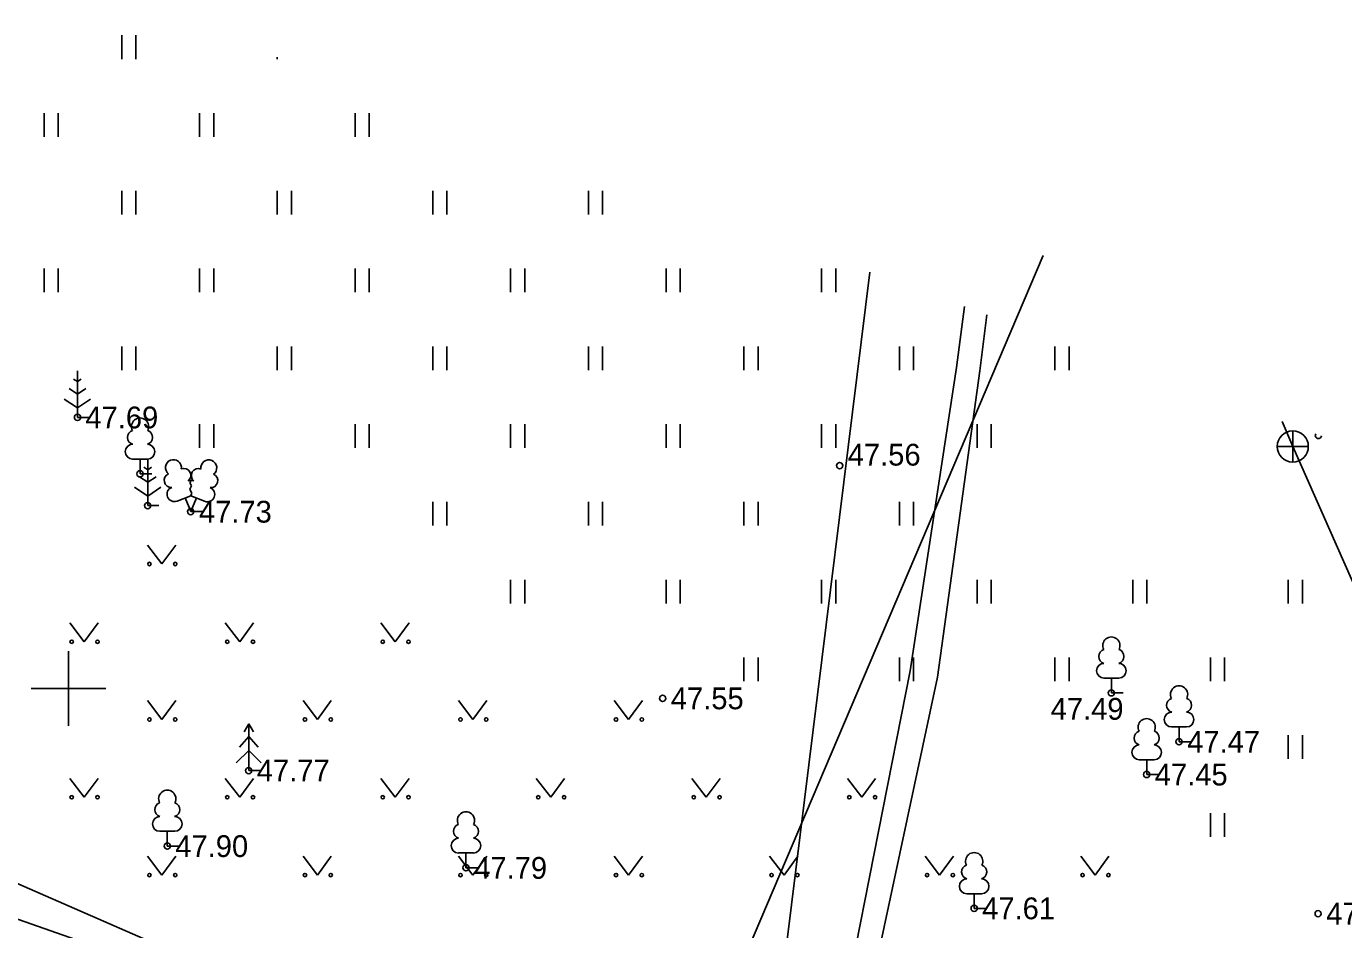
# Model space of a CAD drawing. Extents: x 641385 to 641951, y 6455406 to 6456065.
# Drawn here: x 641748.64 to 641790.99, y 6455592.25 to 6455621.28 of the extents above; entities that cross this region are included whole.
import ezdxf

# ---------------------------------------------------------------- set-up
doc = ezdxf.new("R2010")
doc.units = 0
for name, color, linetype in [('HALJASTUS', 7, 'Continuous'), ('KKAEV', 7, 'Continuous'), ('KORGUS', 7, 'Continuous'), ('MOOTPIIR', 7, 'Continuous'), ('MPKAABEL', 7, 'Continuous'), ('PIIR', 7, 'Continuous'), ('PUU', 7, 'Continuous'), ('SITRASS', 7, 'Continuous'), ('SKTRASS', 7, 'Continuous'), ('VORK', 7, 'Continuous')]:
    doc.layers.add(name, color=color, linetype=linetype)

msp = doc.modelspace()

# ---------------------------------------------------------------- linework, layer by layer
at = {"layer": 'HALJASTUS'}
for p, q in [((641751.709, 6455620.994), (641751.709, 6455620.233)), ((641752.164, 6455620.994), (641752.164, 6455620.233)), ((641756.709, 6455620.289), (641756.709, 6455620.233)), ((641749.209, 6455618.494), (641749.209, 6455617.733)), ((641749.664, 6455618.494), (641749.664, 6455617.733)), ((641754.209, 6455618.494), (641754.209, 6455617.733)), ((641754.664, 6455618.494), (641754.664, 6455617.733)), ((641759.209, 6455618.494), (641759.209, 6455617.733)), ((641759.664, 6455618.494), (641759.664, 6455617.733)), ((641751.709, 6455615.994), (641751.709, 6455615.233)), ((641752.164, 6455615.994), (641752.164, 6455615.233)), ((641756.709, 6455615.994), (641756.709, 6455615.233)), ((641757.164, 6455615.994), (641757.164, 6455615.233)), ((641761.709, 6455615.994), (641761.709, 6455615.233)), ((641762.164, 6455615.994), (641762.164, 6455615.233)), ((641766.709, 6455615.994), (641766.709, 6455615.233)), ((641767.164, 6455615.994), (641767.164, 6455615.233)), ((641749.209, 6455613.494), (641749.209, 6455612.733)), ((641749.664, 6455613.494), (641749.664, 6455612.733)), ((641754.209, 6455613.494), (641754.209, 6455612.733)), ((641754.664, 6455613.494), (641754.664, 6455612.733)), ((641759.209, 6455613.494), (641759.209, 6455612.733)), ((641759.664, 6455613.494), (641759.664, 6455612.733)), ((641764.209, 6455613.494), (641764.209, 6455612.733)), ((641764.664, 6455613.494), (641764.664, 6455612.733)), ((641769.209, 6455613.494), (641769.209, 6455612.733)), ((641769.664, 6455613.494), (641769.664, 6455612.733)), ((641774.209, 6455613.494), (641774.209, 6455612.733)), ((641774.664, 6455613.494), (641774.664, 6455612.733)), ((641751.709, 6455610.994), (641751.709, 6455610.233)), ((641752.164, 6455610.994), (641752.164, 6455610.233)), ((641756.709, 6455610.994), (641756.709, 6455610.233)), ((641757.164, 6455610.994), (641757.164, 6455610.233)), ((641761.709, 6455610.994), (641761.709, 6455610.233)), ((641762.164, 6455610.994), (641762.164, 6455610.233)), ((641766.709, 6455610.994), (641766.709, 6455610.233)), ((641767.164, 6455610.994), (641767.164, 6455610.233)), ((641771.709, 6455610.994), (641771.709, 6455610.233)), ((641772.164, 6455610.994), (641772.164, 6455610.233)), ((641776.709, 6455610.994), (641776.709, 6455610.233)), ((641777.164, 6455610.994), (641777.164, 6455610.233)), ((641781.709, 6455610.994), (641781.709, 6455610.233)), ((641782.164, 6455610.994), (641782.164, 6455610.233)), ((641754.209, 6455608.494), (641754.209, 6455607.733)), ((641754.664, 6455608.494), (641754.664, 6455607.733)), ((641759.209, 6455608.494), (641759.209, 6455607.733)), ((641759.664, 6455608.494), (641759.664, 6455607.733)), ((641764.209, 6455608.494), (641764.209, 6455607.733)), ((641764.664, 6455608.494), (641764.664, 6455607.733)), ((641769.209, 6455608.494), (641769.209, 6455607.733)), ((641769.664, 6455608.494), (641769.664, 6455607.733)), ((641774.209, 6455608.494), (641774.209, 6455607.733)), ((641774.664, 6455608.494), (641774.664, 6455607.733)), ((641779.209, 6455608.494), (641779.209, 6455607.733)), ((641779.664, 6455608.494), (641779.664, 6455607.733)), ((641761.709, 6455605.994), (641761.709, 6455605.233)), ((641762.164, 6455605.994), (641762.164, 6455605.233)), ((641766.709, 6455605.994), (641766.709, 6455605.233)), ((641767.164, 6455605.994), (641767.164, 6455605.233)), ((641771.709, 6455605.994), (641771.709, 6455605.233)), ((641772.164, 6455605.994), (641772.164, 6455605.233)), ((641776.709, 6455605.994), (641776.709, 6455605.233)), ((641777.164, 6455605.994), (641777.164, 6455605.233)), ((641752.537, 6455604.607), (641753, 6455604)), ((641753, 6455604), (641753.446, 6455604.607)), ((641764.209, 6455603.494), (641764.209, 6455602.733)), ((641764.664, 6455603.494), (641764.664, 6455602.733)), ((641769.209, 6455603.494), (641769.209, 6455602.733)), ((641769.664, 6455603.494), (641769.664, 6455602.733)), ((641774.209, 6455603.494), (641774.209, 6455602.733)), ((641774.664, 6455603.494), (641774.664, 6455602.733)), ((641779.209, 6455603.494), (641779.209, 6455602.733)), ((641779.664, 6455603.494), (641779.664, 6455602.733)), ((641784.209, 6455603.494), (641784.209, 6455602.733)), ((641784.664, 6455603.494), (641784.664, 6455602.733)), ((641789.209, 6455603.494), (641789.209, 6455602.733)), ((641789.664, 6455603.494), (641789.664, 6455602.733)), ((641750.037, 6455602.107), (641750.5, 6455601.5)), ((641750.5, 6455601.5), (641750.946, 6455602.107)), ((641755.037, 6455602.107), (641755.5, 6455601.5)), ((641755.5, 6455601.5), (641755.946, 6455602.107)), ((641760.037, 6455602.107), (641760.5, 6455601.5)), ((641760.5, 6455601.5), (641760.946, 6455602.107)), ((641771.709, 6455600.994), (641771.709, 6455600.233)), ((641772.164, 6455600.994), (641772.164, 6455600.233)), ((641776.709, 6455600.994), (641776.709, 6455600.233)), ((641777.164, 6455600.994), (641777.164, 6455600.233)), ((641781.709, 6455600.994), (641781.709, 6455600.233)), ((641782.164, 6455600.994), (641782.164, 6455600.233)), ((641786.709, 6455600.994), (641786.709, 6455600.233)), ((641787.164, 6455600.994), (641787.164, 6455600.233)), ((641752.537, 6455599.607), (641753, 6455599)), ((641753, 6455599), (641753.446, 6455599.607)), ((641757.537, 6455599.607), (641758, 6455599)), ((641758, 6455599), (641758.446, 6455599.607)), ((641762.537, 6455599.607), (641763, 6455599)), ((641763, 6455599), (641763.446, 6455599.607)), ((641767.537, 6455599.607), (641768, 6455599)), ((641768, 6455599), (641768.446, 6455599.607)), ((641789.209, 6455598.494), (641789.209, 6455597.733)), ((641789.664, 6455598.494), (641789.664, 6455597.733)), ((641750.037, 6455597.107), (641750.5, 6455596.5)), ((641750.5, 6455596.5), (641750.946, 6455597.107)), ((641755.037, 6455597.107), (641755.5, 6455596.5)), ((641755.5, 6455596.5), (641755.946, 6455597.107)), ((641760.037, 6455597.107), (641760.5, 6455596.5)), ((641760.5, 6455596.5), (641760.946, 6455597.107)), ((641765.037, 6455597.107), (641765.5, 6455596.5)), ((641765.5, 6455596.5), (641765.946, 6455597.107)), ((641770.037, 6455597.107), (641770.5, 6455596.5)), ((641770.5, 6455596.5), (641770.946, 6455597.107)), ((641775.037, 6455597.107), (641775.5, 6455596.5)), ((641775.5, 6455596.5), (641775.946, 6455597.107)), ((641786.709, 6455595.994), (641786.709, 6455595.233)), ((641787.164, 6455595.994), (641787.164, 6455595.233)), ((641752.537, 6455594.607), (641753, 6455594)), ((641753, 6455594), (641753.446, 6455594.607)), ((641757.537, 6455594.607), (641758, 6455594)), ((641758, 6455594), (641758.446, 6455594.607)), ((641762.537, 6455594.607), (641763, 6455594)), ((641763, 6455594), (641763.446, 6455594.607)), ((641767.537, 6455594.607), (641768, 6455594)), ((641768, 6455594), (641768.446, 6455594.607)), ((641772.537, 6455594.607), (641773, 6455594)), ((641773, 6455594), (641773.446, 6455594.607)), ((641777.537, 6455594.607), (641778, 6455594)), ((641778, 6455594), (641778.446, 6455594.607)), ((641782.537, 6455594.607), (641783, 6455594)), ((641783, 6455594), (641783.446, 6455594.607))]:
    msp.add_line(p, q, dxfattribs=at)
for centre in [(641752.599, 6455604), (641753.428, 6455604), (641750.099, 6455601.5), (641750.928, 6455601.5), (641755.099, 6455601.5), (641755.928, 6455601.5), (641760.099, 6455601.5), (641760.928, 6455601.5), (641752.599, 6455599), (641753.428, 6455599), (641757.599, 6455599), (641758.428, 6455599), (641762.599, 6455599), (641763.428, 6455599), (641767.599, 6455599), (641768.428, 6455599), (641750.099, 6455596.5), (641750.928, 6455596.5), (641755.099, 6455596.5), (641755.928, 6455596.5), (641760.099, 6455596.5), (641760.928, 6455596.5), (641765.099, 6455596.5), (641765.928, 6455596.5), (641770.099, 6455596.5), (641770.928, 6455596.5), (641775.099, 6455596.5), (641775.928, 6455596.5), (641752.599, 6455594), (641753.428, 6455594), (641757.599, 6455594), (641758.428, 6455594), (641762.599, 6455594), (641763.428, 6455594), (641767.599, 6455594), (641768.428, 6455594), (641772.599, 6455594), (641773.428, 6455594), (641777.599, 6455594), (641778.428, 6455594), (641782.599, 6455594), (641783.428, 6455594)]:
    msp.add_circle(centre, 0.055, dxfattribs=at)
at = {"layer": 'KKAEV'}
for p, q in [((641789.356, 6455607.278), (641789.356, 6455608.278)), ((641788.856, 6455607.778), (641789.856, 6455607.778))]:
    msp.add_line(p, q, dxfattribs=at)
msp.add_circle((641789.356, 6455607.778), 0.5, dxfattribs=at)
at = {"layer": 'KORGUS'}
for centre in [(641750.285, 6455608.712), (641774.788, 6455607.163), (641752.297, 6455606.898), (641752.545, 6455605.877), (641753.927, 6455605.684), (641769.095, 6455599.679), (641783.524, 6455599.856), (641785.701, 6455598.286), (641755.79, 6455597.357), (641784.66, 6455597.232), (641753.172, 6455594.932), (641762.775, 6455594.235), (641779.113, 6455592.926), (641790.171, 6455592.757)]:
    msp.add_circle(centre, 0.1, dxfattribs=at)
msp.add_arc((641790.18, 6455608.132), 0.1, 150.0723, 350.0596, dxfattribs=at)
at = {"layer": 'MOOTPIIR'}
msp.add_lwpolyline([(641743.3, 6455557.382), (641760.181, 6455551.617), (641772.494, 6455584.116), (641699.782, 6455609.615), (641691.466, 6455612.577), (641693.366, 6455616.794), (641713.813, 6455654.433), (641703.418, 6455657.601), (641700.996, 6455658.443), (641700.033, 6455658.779), (641697.344, 6455659.606), (641695.98, 6455660.189), (641693.35, 6455661.362), (641690.899, 6455662.876), (641672.088, 6455600.041), (641690.888, 6455590.922), (641698.548, 6455587.628), (641698.548, 6455584.562), (641708.364, 6455581.949), (641710.804, 6455588.423), (641721.209, 6455584.018), (641723.99, 6455577.658), (641747.822, 6455570.303), (641743.3, 6455557.382)], dxfattribs=at)
at = {"layer": 'MPKAABEL'}
for points in [[(641834.016, 6455560.327), (641806.08, 6455571.577), (641774.401, 6455582.354), (641740.839, 6455597.011), (641715.626, 6455606.813), (641690.271, 6455614.014), (641684.393, 6455613.673), (641681.393, 6455610.345), (641677.402, 6455599.424), (641671.248, 6455580.005)], [(641778.797, 6455612.278), (641778.55, 6455610.32), (641777.051, 6455600.563)], [(641779.525, 6455612.014), (641779.29, 6455610.21), (641777.938, 6455600.363)], [(641760.853, 6455559.773), (641762.398, 6455562.402), (641763.953, 6455563.094), (641764.301, 6455563.395), (641767.043, 6455568.32), (641772.555, 6455577.699), (641772.922, 6455578.434), (641775.02, 6455590.234), (641777.051, 6455600.563)], [(641777.938, 6455600.363), (641775.746, 6455590.133), (641773.168, 6455578.207), (641772.699, 6455577.52), (641772.699, 6455577.52), (641768.094, 6455567.785), (641764.777, 6455563.125), (641764.117, 6455562.492), (641763.156, 6455561.367), (641760.853, 6455559.773)]]:
    msp.add_lwpolyline(points, dxfattribs=at)
at = {"layer": 'PIIR'}
msp.add_lwpolyline([(641781.333, 6455613.913), (641767.09, 6455580.44), (641821.16, 6455560.52), (641803.46, 6455511.64), (641836.124, 6455500.011)], dxfattribs=at)
at = {"layer": 'PUU'}
for p, q in [((641750.285, 6455609.862), (641750.161, 6455609.945)), ((641750.285, 6455610.212), (641750.285, 6455608.712)), ((641750.409, 6455609.945), (641750.285, 6455609.862)), ((641750.285, 6455609.462), (641750.018, 6455609.64)), ((641750.552, 6455609.64), (641750.285, 6455609.462)), ((641749.861, 6455609.301), (641750.285, 6455609.019)), ((641750.285, 6455609.019), (641750.709, 6455609.301)), ((641750.645, 6455608.712), (641750.285, 6455608.712)), ((641752.537, 6455607.373), (641752.057, 6455607.373)), ((641752.297, 6455606.898), (641752.297, 6455607.373)), ((641752.545, 6455607.377), (641752.545, 6455605.877)), ((641752.677, 6455606.898), (641752.297, 6455606.898)), ((641752.545, 6455607.027), (641752.421, 6455607.11)), ((641752.669, 6455607.11), (641752.545, 6455607.027)), ((641752.121, 6455606.466), (641752.545, 6455606.184)), ((641752.545, 6455606.627), (641752.278, 6455606.805)), ((641752.812, 6455606.805), (641752.545, 6455606.627)), ((641752.545, 6455606.184), (641752.969, 6455606.466)), ((641753.487, 6455606.019), (641753.932, 6455606.194)), ((641753.927, 6455605.684), (641753.752, 6455606.124)), ((641753.927, 6455605.684), (641754.107, 6455606.124)), ((641753.932, 6455606.194), (641754.372, 6455606.014)), ((641752.905, 6455605.877), (641752.545, 6455605.877)), ((641754.307, 6455605.684), (641753.927, 6455605.684)), ((641783.764, 6455600.331), (641783.284, 6455600.331)), ((641783.524, 6455599.856), (641783.524, 6455600.331)), ((641783.904, 6455599.856), (641783.524, 6455599.856)), ((641755.79, 6455598.857), (641755.64, 6455598.607)), ((641755.94, 6455598.607), (641755.79, 6455598.857)), ((641755.79, 6455598.857), (641755.79, 6455597.357)), ((641755.79, 6455598.457), (641755.49, 6455598.107)), ((641756.09, 6455598.107), (641755.79, 6455598.457)), ((641785.941, 6455598.761), (641785.461, 6455598.761)), ((641785.701, 6455598.286), (641785.701, 6455598.761)), ((641755.79, 6455598.007), (641755.39, 6455597.607)), ((641756.19, 6455597.607), (641755.79, 6455598.007)), ((641786.081, 6455598.286), (641785.701, 6455598.286)), ((641784.9, 6455597.707), (641784.42, 6455597.707)), ((641784.66, 6455597.232), (641784.66, 6455597.707)), ((641756.15, 6455597.357), (641755.79, 6455597.357)), ((641785.04, 6455597.232), (641784.66, 6455597.232)), ((641753.412, 6455595.407), (641752.932, 6455595.407)), ((641753.172, 6455594.932), (641753.172, 6455595.407)), ((641753.552, 6455594.932), (641753.172, 6455594.932)), ((641763.015, 6455594.71), (641762.535, 6455594.71)), ((641762.775, 6455594.235), (641762.775, 6455594.71)), ((641763.155, 6455594.235), (641762.775, 6455594.235)), ((641779.353, 6455593.401), (641778.873, 6455593.401)), ((641779.113, 6455592.926), (641779.113, 6455593.401)), ((641779.493, 6455592.926), (641779.113, 6455592.926))]:
    msp.add_line(p, q, dxfattribs=at)
msp.add_lwpolyline([(641753.932, 6455606.689), (641753.912, 6455606.614), (641753.912, 6455606.594), (641753.922, 6455606.564), (641753.942, 6455606.529), (641753.947, 6455606.509), (641753.932, 6455606.474), (641753.907, 6455606.424), (641753.902, 6455606.399), (641753.907, 6455606.384), (641753.917, 6455606.354), (641753.952, 6455606.294), (641753.957, 6455606.274), (641753.952, 6455606.254), (641753.937, 6455606.219), (641753.932, 6455606.194)], dxfattribs=at)
for centre, radius, start, end in [((641752.297, 6455608.418), 0.277, 332.5799, 207.4201), ((641752.127, 6455608.071), 0.233, 109.0217, 253.1415), ((641752.467, 6455608.071), 0.233, 286.8508, 70.9859), ((641752.06, 6455607.61), 0.238, 90.0016, 269.3953), ((641752.534, 6455607.61), 0.238, 270.6047, 89.9984), ((641753.37, 6455607.098), 0.256, 111.5027, 232.5173), ((641753.37, 6455607.098), 0.256, 350.4856, 111.5002), ((641754.506, 6455607.089), 0.256, 67.6168, 188.6314), ((641754.506, 6455607.089), 0.256, 306.5997, 67.6143), ((641753.296, 6455606.687), 0.224, 111.4304, 274.4987), ((641753.705, 6455606.848), 0.224, 308.5041, 111.5725), ((641754.168, 6455606.843), 0.225, 67.7016, 230.5126), ((641754.573, 6455606.677), 0.224, 264.6183, 67.6866), ((641753.401, 6455606.242), 0.237, 111.5014, 291.5004), ((641753.931, 6455606.451), 0.237, 66.7655, 111.5015), ((641754.462, 6455606.234), 0.237, 247.6166, 67.6155), ((641783.524, 6455601.376), 0.277, 332.5799, 207.4201), ((641783.354, 6455601.028), 0.233, 109.0217, 253.1415), ((641783.694, 6455601.028), 0.233, 286.8508, 70.9859), ((641783.286, 6455600.568), 0.238, 90.0016, 269.3953), ((641783.761, 6455600.568), 0.238, 270.6047, 89.9984), ((641785.701, 6455599.806), 0.277, 332.5799, 207.4201), ((641785.531, 6455599.458), 0.233, 109.0217, 253.1415), ((641785.872, 6455599.458), 0.233, 286.8508, 70.9859), ((641785.464, 6455598.998), 0.238, 90.0016, 269.3953), ((641785.939, 6455598.998), 0.238, 270.6047, 89.9984), ((641784.66, 6455598.752), 0.277, 332.5799, 207.4201), ((641784.49, 6455598.405), 0.233, 109.0217, 253.1415), ((641784.83, 6455598.405), 0.233, 286.8508, 70.9859), ((641784.423, 6455597.944), 0.238, 90.0016, 269.3953), ((641784.897, 6455597.944), 0.238, 270.6047, 89.9984), ((641753.172, 6455596.452), 0.277, 332.5799, 207.4201), ((641753.002, 6455596.105), 0.233, 109.0217, 253.1415), ((641753.342, 6455596.105), 0.233, 286.8508, 70.9859), ((641752.935, 6455595.644), 0.238, 90.0016, 269.3953), ((641753.409, 6455595.644), 0.238, 270.6047, 89.9984), ((641762.775, 6455595.755), 0.277, 332.5799, 207.4201), ((641762.605, 6455595.408), 0.233, 109.0217, 253.1415), ((641762.945, 6455595.408), 0.233, 286.8508, 70.9859), ((641762.538, 6455594.947), 0.238, 90.0016, 269.3953), ((641763.012, 6455594.947), 0.238, 270.6047, 89.9984), ((641779.113, 6455594.446), 0.277, 332.5799, 207.4201), ((641778.943, 6455594.099), 0.233, 109.0217, 253.1415), ((641779.283, 6455594.099), 0.233, 286.8508, 70.9859), ((641778.876, 6455593.638), 0.238, 90.0016, 269.3953), ((641779.35, 6455593.638), 0.238, 270.6047, 89.9984)]:
    msp.add_arc(centre, radius, start, end, dxfattribs=at)
at = {"layer": 'SITRASS'}
msp.add_lwpolyline([(641775.756, 6455613.381), (641771.279, 6455577.206)], dxfattribs=at)
at = {"layer": 'SKTRASS'}
for points in [[(641789.01, 6455608.575), (641789.356, 6455607.778)], [(641789.356, 6455607.778), (641811.461, 6455557.794)]]:
    msp.add_lwpolyline(points, dxfattribs=at)
at = {"layer": 'VORK'}
for p, q in [((641750, 6455601.2), (641750, 6455598.8)), ((641748.8, 6455600), (641751.2, 6455600))]:
    msp.add_line(p, q, dxfattribs=at)

# ---------------------------------------------------------------- texts
at = {"layer": 'KORGUS'}
for s, p in [(' 47.69', (641750.28, 6455608.36)), (' 47.56', (641774.788, 6455607.163)), (' 47.73', (641753.93, 6455605.33)), (' 47.55', (641769.1, 6455599.33)), (' 47.49', (641781.313, 6455598.993)), (' 47.47', (641785.701, 6455597.936)), (' 47.77', (641755.79, 6455597.01)), (' 47.45', (641784.66, 6455596.88)), (' 47.90', (641753.17, 6455594.58)), (' 47.79', (641762.78, 6455593.88)), (' 47.61', (641779.11, 6455592.58)), (' 47.39', (641790.17, 6455592.41))]:
    msp.add_text(s, height=0.7, dxfattribs=at).set_placement(p)

doc.saveas('drawing.dxf')
